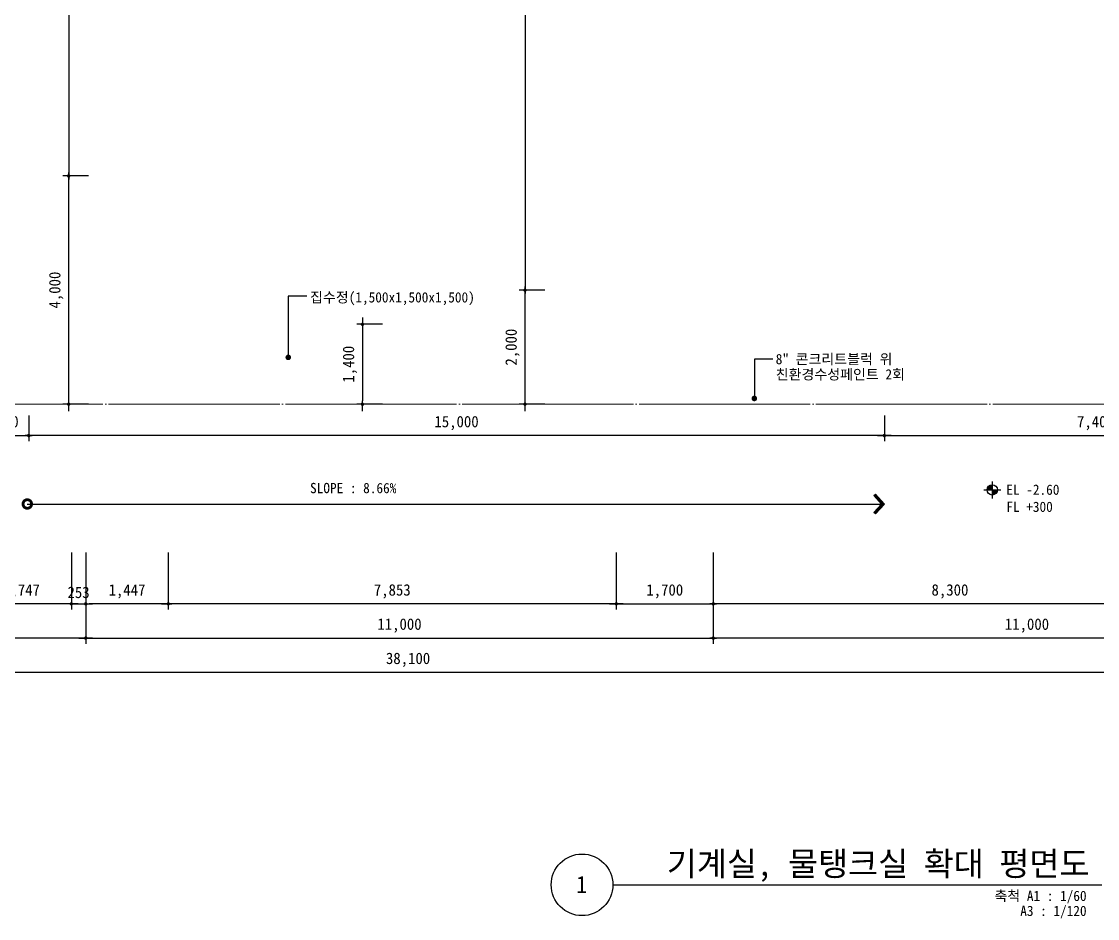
# Model space of a CAD drawing. Header units: inches. Extents: x 2004 to 150234, y 6875187 to 6994525.
# Drawn here: x 118232 to 137095, y 6963080 to 6978803 of the extents above; entities that cross this region are included whole.
import ezdxf
from ezdxf.enums import TextEntityAlignment as Align

# ---------------------------------------------------------------- set-up
doc = ezdxf.new("R2010")
doc.units = ezdxf.units.IN
doc.header["$MEASUREMENT"] = 0
doc.linetypes.add('CEN', pattern=[62, 60, -1, 0, -1])
doc.layers.get('0').update_dxf_attribs({"linetype": 'CONTINUOUS'})
for name, color, linetype, lineweight in [('A-AXIS-LINE', 1, 'CEN', 15), ('A-DIMS', 7, 'CONTINUOUS', 25), ('A-MKXS-LEAD', 7, 'CONTINUOUS', 25), ('A-XXXX-SYMB', 7, 'CONTINUOUS', 25), ('A-XXXX-TXT1', 3, 'CONTINUOUS', 25), ('A-XXXX-TXT2', 3, 'CONTINUOUS', 25)]:
    doc.layers.add(name, color=color, linetype=linetype, lineweight=lineweight)
doc.styles.add('HY울릉도L', font='H2GTRE.TTF')
doc.styles.add('돋움체', font='')
doc.styles.get('돋움체').set_extended_font_data('DotumChe')
doc.dimstyles.new('CDIM', dxfattribs={"dimtxt": 2, "dimasz": 0.6, "dimexe": 1, "dimexo": 1, "dimgap": 1, "dimtad": 1, "dimdec": 0, "dimrnd": 0.5, "dimzin": 0, "dimdsep": 32, "dimlunit": 6, "dimtxsty": 'HY울릉도L', "dimblk1": '_CIDOT', "dimblk2": '_CIDOT', "dimsah": 1, "dimcen": 4.5, "dimclrd": 2, "dimclre": 2, "dimclrt": 7, "dimadec": 0, "dimazin": 0, "dimtfac": 1, "dimtdec": 0, "dimtix": 1, "dimtmove": 2, "dimatfit": 1, "dimldrblk": '_CIDOT', "dimfxl": 1, "dimtolj": 1, "dimtzin": 0, "dimlwd": -1, "dimarcsym": 0})

# ---------------------------------------------------------------- blocks, each defined once
blk = doc.blocks.new('_CIDOT')
at = {"color": 0, "linetype": 'ByBlock'}
blk.add_line((2, 0), (-1, 0), dxfattribs=at)
at = {"color": 0, "linetype": 'ByBlock', "const_width": 0.5}
blk.add_lwpolyline([(-0.25, 0, 1), (0.25, 0, 1)], format="xyb", close=True, dxfattribs=at)
blk = doc.blocks.new('*D186')
at = {"layer": 'A-DIMS', "lineweight": -2, "transparency": 16777216}
for p, q in [((105959, 6969495), (105959, 6967295)), ((144059, 6969495), (144059, 6967295))]:
    blk.add_line(p, q, dxfattribs=at)
at = {"layer": 'A-DIMS', "transparency": 16777216}
blk.add_line((106019, 6967395), (143999, 6967395), dxfattribs=at)
at = {"layer": 'A-DIMS', "transparency": 16777216, "xscale": 60, "yscale": 60, "zscale": 60, "rotation": 180}
blk.add_blockref('_CIDOT', (105959, 6967395), dxfattribs=at)
at = {"layer": 'A-DIMS', "transparency": 16777216, "xscale": 60, "yscale": 60, "zscale": 60}
blk.add_blockref('_CIDOT', (144059, 6967395), dxfattribs=at)
at = {"layer": 'A-DIMS', "color": 3, "transparency": 16777216, "insert": (125009, 6967614), "char_height": 200, "attachment_point": 5, "style": '돋움체'}
blk.add_mtext('\\A1;38,100', dxfattribs=at)
blk = doc.blocks.new('*D187')
at = {"layer": 'A-DIMS', "lineweight": -2, "transparency": 16777216}
for p, q in [((119359, 6969495), (119359, 6967895)), ((130359, 6969495), (130359, 6967895))]:
    blk.add_line(p, q, dxfattribs=at)
at = {"layer": 'A-DIMS', "transparency": 16777216}
blk.add_line((119419, 6967995), (130299, 6967995), dxfattribs=at)
at = {"layer": 'A-DIMS', "transparency": 16777216, "xscale": 60, "yscale": 60, "zscale": 60, "rotation": 180}
blk.add_blockref('_CIDOT', (119359, 6967995), dxfattribs=at)
at = {"layer": 'A-DIMS', "transparency": 16777216, "xscale": 60, "yscale": 60, "zscale": 60}
blk.add_blockref('_CIDOT', (130359, 6967995), dxfattribs=at)
at = {"layer": 'A-DIMS', "color": 3, "transparency": 16777216, "insert": (124859, 6968214), "char_height": 200, "attachment_point": 5, "style": '돋움체'}
blk.add_mtext('\\A1;11,000', dxfattribs=at)
blk = doc.blocks.new('*D189')
at = {"layer": 'A-DIMS', "lineweight": -2, "transparency": 16777216}
for p, q in [((119106, 6969495), (119106, 6968495)), ((119359, 6969495), (119359, 6968495))]:
    blk.add_line(p, q, dxfattribs=at)
at = {"layer": 'A-DIMS', "transparency": 16777216}
for p, q in [((119046, 6968595), (118986, 6968595)), ((119106, 6968595), (119359, 6968595)), ((119419, 6968595), (119479, 6968595))]:
    blk.add_line(p, q, dxfattribs=at)
at = {"layer": 'A-DIMS', "transparency": 16777216, "xscale": 60, "yscale": 60, "zscale": 60}
blk.add_blockref('_CIDOT', (119106, 6968595), dxfattribs=at)
at = {"layer": 'A-DIMS', "transparency": 16777216, "xscale": 60, "yscale": 60, "zscale": 60, "rotation": 180}
blk.add_blockref('_CIDOT', (119359, 6968595), dxfattribs=at)
at = {"layer": 'A-DIMS', "color": 3, "transparency": 16777216, "insert": (119232, 6968795), "char_height": 200, "attachment_point": 5, "style": '돋움체'}
blk.add_mtext('\\A1;253', dxfattribs=at)
blk = doc.blocks.new('*D190')
at = {"layer": 'A-DIMS', "lineweight": -2, "transparency": 16777216}
for p, q in [((106359, 6969495), (106359, 6967895)), ((119359, 6969495), (119359, 6967895))]:
    blk.add_line(p, q, dxfattribs=at)
at = {"layer": 'A-DIMS', "transparency": 16777216}
blk.add_line((119299, 6967995), (106419, 6967995), dxfattribs=at)
at = {"layer": 'A-DIMS', "transparency": 16777216, "xscale": 60, "yscale": 60, "zscale": 60, "rotation": 180}
blk.add_blockref('_CIDOT', (106359, 6967995), dxfattribs=at)
at = {"layer": 'A-DIMS', "transparency": 16777216, "xscale": 60, "yscale": 60, "zscale": 60}
blk.add_blockref('_CIDOT', (119359, 6967995), dxfattribs=at)
at = {"layer": 'A-DIMS', "color": 3, "transparency": 16777216, "insert": (112859, 6968214), "char_height": 200, "attachment_point": 5, "style": '돋움체'}
blk.add_mtext('\\A1;13,000', dxfattribs=at)
blk = doc.blocks.new('*D191')
at = {"layer": 'A-DIMS', "lineweight": -2, "transparency": 16777216}
for p, q in [((130359, 6969495), (130359, 6967895)), ((141359, 6969495), (141359, 6967895))]:
    blk.add_line(p, q, dxfattribs=at)
at = {"layer": 'A-DIMS', "transparency": 16777216}
blk.add_line((141299, 6967995), (130419, 6967995), dxfattribs=at)
at = {"layer": 'A-DIMS', "transparency": 16777216, "xscale": 60, "yscale": 60, "zscale": 60, "rotation": 180}
blk.add_blockref('_CIDOT', (130359, 6967995), dxfattribs=at)
at = {"layer": 'A-DIMS', "transparency": 16777216, "xscale": 60, "yscale": 60, "zscale": 60}
blk.add_blockref('_CIDOT', (141359, 6967995), dxfattribs=at)
at = {"layer": 'A-DIMS', "color": 3, "transparency": 16777216, "insert": (135859, 6968214), "char_height": 200, "attachment_point": 5, "style": '돋움체'}
blk.add_mtext('\\A1;11,000', dxfattribs=at)
blk = doc.blocks.new('*D195')
at = {"layer": 'A-DIMS', "lineweight": -2, "transparency": 16777216}
for p, q in [((130359, 6969495), (130359, 6968495)), ((138659, 6969495), (138659, 6968495))]:
    blk.add_line(p, q, dxfattribs=at)
at = {"layer": 'A-DIMS', "transparency": 16777216}
blk.add_line((138599, 6968595), (130419, 6968595), dxfattribs=at)
at = {"layer": 'A-DIMS', "transparency": 16777216, "xscale": 60, "yscale": 60, "zscale": 60, "rotation": 180}
blk.add_blockref('_CIDOT', (130359, 6968595), dxfattribs=at)
at = {"layer": 'A-DIMS', "transparency": 16777216, "xscale": 60, "yscale": 60, "zscale": 60}
blk.add_blockref('_CIDOT', (138659, 6968595), dxfattribs=at)
at = {"layer": 'A-DIMS', "color": 3, "transparency": 16777216, "insert": (134509, 6968814), "char_height": 200, "attachment_point": 5, "style": '돋움체'}
blk.add_mtext('\\A1;8,300', dxfattribs=at)
blk = doc.blocks.new('*D196')
at = {"layer": 'A-DIMS', "lineweight": -2, "transparency": 16777216}
for p, q in [((128659, 6969495), (128659, 6968495)), ((130359, 6969495), (130359, 6968495))]:
    blk.add_line(p, q, dxfattribs=at)
at = {"layer": 'A-DIMS', "transparency": 16777216}
blk.add_line((128719, 6968595), (130299, 6968595), dxfattribs=at)
at = {"layer": 'A-DIMS', "transparency": 16777216, "xscale": 60, "yscale": 60, "zscale": 60, "rotation": 180}
blk.add_blockref('_CIDOT', (128659, 6968595), dxfattribs=at)
at = {"layer": 'A-DIMS', "transparency": 16777216, "xscale": 60, "yscale": 60, "zscale": 60}
blk.add_blockref('_CIDOT', (130359, 6968595), dxfattribs=at)
at = {"layer": 'A-DIMS', "color": 3, "transparency": 16777216, "insert": (129509, 6968814), "char_height": 200, "attachment_point": 5, "style": '돋움체'}
blk.add_mtext('\\A1;1,700', dxfattribs=at)
blk = doc.blocks.new('*D197')
at = {"layer": 'A-DIMS', "lineweight": -2, "transparency": 16777216}
for p, q in [((120806, 6969495), (120806, 6968495)), ((128659, 6969495), (128659, 6968495))]:
    blk.add_line(p, q, dxfattribs=at)
at = {"layer": 'A-DIMS', "transparency": 16777216}
blk.add_line((128599, 6968595), (120866, 6968595), dxfattribs=at)
at = {"layer": 'A-DIMS', "transparency": 16777216, "xscale": 60, "yscale": 60, "zscale": 60, "rotation": 180}
blk.add_blockref('_CIDOT', (120806, 6968595), dxfattribs=at)
at = {"layer": 'A-DIMS', "transparency": 16777216, "xscale": 60, "yscale": 60, "zscale": 60}
blk.add_blockref('_CIDOT', (128659, 6968595), dxfattribs=at)
at = {"layer": 'A-DIMS', "color": 3, "transparency": 16777216, "insert": (124732, 6968814), "char_height": 200, "attachment_point": 5, "style": '돋움체'}
blk.add_mtext('\\A1;7,853', dxfattribs=at)
blk = doc.blocks.new('*D201')
at = {"layer": 'A-DIMS', "lineweight": -2, "transparency": 16777216}
for p, q in [((119359, 6969495), (119359, 6968495)), ((120806, 6969495), (120806, 6968495))]:
    blk.add_line(p, q, dxfattribs=at)
at = {"layer": 'A-DIMS', "transparency": 16777216}
blk.add_line((120746, 6968595), (119419, 6968595), dxfattribs=at)
at = {"layer": 'A-DIMS', "transparency": 16777216, "xscale": 60, "yscale": 60, "zscale": 60, "rotation": 180}
blk.add_blockref('_CIDOT', (119359, 6968595), dxfattribs=at)
at = {"layer": 'A-DIMS', "transparency": 16777216, "xscale": 60, "yscale": 60, "zscale": 60}
blk.add_blockref('_CIDOT', (120806, 6968595), dxfattribs=at)
at = {"layer": 'A-DIMS', "color": 3, "transparency": 16777216, "insert": (120082, 6968814), "char_height": 200, "attachment_point": 5, "style": '돋움체'}
blk.add_mtext('\\A1;1,447', dxfattribs=at)
blk = doc.blocks.new('*D202')
at = {"layer": 'A-DIMS', "lineweight": -2, "transparency": 16777216}
for p, q in [((117359, 6969495), (117359, 6968495)), ((119106, 6969495), (119106, 6968495))]:
    blk.add_line(p, q, dxfattribs=at)
at = {"layer": 'A-DIMS', "transparency": 16777216}
blk.add_line((119046, 6968595), (117419, 6968595), dxfattribs=at)
at = {"layer": 'A-DIMS', "transparency": 16777216, "xscale": 60, "yscale": 60, "zscale": 60, "rotation": 180}
blk.add_blockref('_CIDOT', (117359, 6968595), dxfattribs=at)
at = {"layer": 'A-DIMS', "transparency": 16777216, "xscale": 60, "yscale": 60, "zscale": 60}
blk.add_blockref('_CIDOT', (119106, 6968595), dxfattribs=at)
at = {"layer": 'A-DIMS', "color": 3, "transparency": 16777216, "insert": (118232, 6968814), "char_height": 200, "attachment_point": 5, "style": '돋움체'}
blk.add_mtext('\\A1;1,747', dxfattribs=at)
blk = doc.blocks.new('*D207')
at = {"layer": 'A-DIMS', "lineweight": -2, "transparency": 16777216}
for p, q in [((119409, 6987795), (118959, 6987795)), ((119409, 6976095), (118959, 6976095))]:
    blk.add_line(p, q, dxfattribs=at)
at = {"layer": 'A-DIMS', "transparency": 16777216}
blk.add_line((119059, 6987735), (119059, 6976155), dxfattribs=at)
at = {"layer": 'A-DIMS', "transparency": 16777216, "xscale": 60, "yscale": 60, "zscale": 60}
for p, rotation in [((119059, 6987795), 90), ((119059, 6976095), 270)]:
    blk.add_blockref('_CIDOT', p, dxfattribs=dict(at, rotation=rotation))
at = {"layer": 'A-DIMS', "color": 3, "transparency": 16777216, "insert": (118840, 6981945), "char_height": 200, "attachment_point": 5, "rotation": 90, "style": '돋움체'}
blk.add_mtext('\\A1;11,700', dxfattribs=at)
blk = doc.blocks.new('*D209')
at = {"layer": 'A-DIMS', "lineweight": -2, "transparency": 16777216}
for p, q in [((119409, 6976095), (118959, 6976095)), ((119409, 6972095), (118959, 6972095))]:
    blk.add_line(p, q, dxfattribs=at)
at = {"layer": 'A-DIMS', "transparency": 16777216}
blk.add_line((119059, 6972155), (119059, 6976035), dxfattribs=at)
at = {"layer": 'A-DIMS', "transparency": 16777216, "xscale": 60, "yscale": 60, "zscale": 60}
for p, rotation in [((119059, 6976095), 90), ((119059, 6972095), 270)]:
    blk.add_blockref('_CIDOT', p, dxfattribs=dict(at, rotation=rotation))
at = {"layer": 'A-DIMS', "color": 3, "transparency": 16777216, "insert": (118840, 6974095), "char_height": 200, "attachment_point": 5, "rotation": 90, "style": '돋움체'}
blk.add_mtext('\\A1;4,000', dxfattribs=at)
blk = doc.blocks.new('*D210')
at = {"layer": 'A-DIMS', "lineweight": -2, "transparency": 16777216}
for p, q in [((124559, 6973495), (124109, 6973495)), ((124559, 6972095), (124109, 6972095))]:
    blk.add_line(p, q, dxfattribs=at)
at = {"layer": 'A-DIMS', "transparency": 16777216}
blk.add_line((124209, 6973435), (124209, 6972155), dxfattribs=at)
at = {"layer": 'A-DIMS', "transparency": 16777216, "xscale": 60, "yscale": 60, "zscale": 60}
for p, rotation in [((124209, 6973495), 90), ((124209, 6972095), 270)]:
    blk.add_blockref('_CIDOT', p, dxfattribs=dict(at, rotation=rotation))
at = {"layer": 'A-DIMS', "color": 3, "transparency": 16777216, "insert": (123990, 6972795), "char_height": 200, "attachment_point": 5, "rotation": 90, "style": '돋움체'}
blk.add_mtext('\\A1;1,400', dxfattribs=at)
blk = doc.blocks.new('*D217')
at = {"layer": 'A-DIMS', "lineweight": -2, "transparency": 16777216}
for p, q in [((133359, 6971895), (133359, 6971445)), ((140759, 6971895), (140759, 6971445))]:
    blk.add_line(p, q, dxfattribs=at)
at = {"layer": 'A-DIMS', "transparency": 16777216}
blk.add_line((133419, 6971545), (140699, 6971545), dxfattribs=at)
at = {"layer": 'A-DIMS', "transparency": 16777216, "xscale": 60, "yscale": 60, "zscale": 60, "rotation": 180}
blk.add_blockref('_CIDOT', (133359, 6971545), dxfattribs=at)
at = {"layer": 'A-DIMS', "transparency": 16777216, "xscale": 60, "yscale": 60, "zscale": 60}
blk.add_blockref('_CIDOT', (140759, 6971545), dxfattribs=at)
at = {"layer": 'A-DIMS', "color": 3, "transparency": 16777216, "insert": (137059, 6971764), "char_height": 200, "attachment_point": 5, "style": '돋움체'}
blk.add_mtext('\\A1;7,400', dxfattribs=at)
blk = doc.blocks.new('*D218')
at = {"layer": 'A-DIMS', "lineweight": -2, "transparency": 16777216}
for p, q in [((118359, 6971895), (118359, 6971445)), ((133359, 6971895), (133359, 6971445))]:
    blk.add_line(p, q, dxfattribs=at)
at = {"layer": 'A-DIMS', "transparency": 16777216}
blk.add_line((133299, 6971545), (118419, 6971545), dxfattribs=at)
at = {"layer": 'A-DIMS', "transparency": 16777216, "xscale": 60, "yscale": 60, "zscale": 60, "rotation": 180}
blk.add_blockref('_CIDOT', (118359, 6971545), dxfattribs=at)
at = {"layer": 'A-DIMS', "transparency": 16777216, "xscale": 60, "yscale": 60, "zscale": 60}
blk.add_blockref('_CIDOT', (133359, 6971545), dxfattribs=at)
at = {"layer": 'A-DIMS', "color": 3, "transparency": 16777216, "insert": (125859, 6971764), "char_height": 200, "attachment_point": 5, "style": '돋움체'}
blk.add_mtext('\\A1;15,000', dxfattribs=at)
blk = doc.blocks.new('*D219')
at = {"layer": 'A-DIMS', "lineweight": -2, "transparency": 16777216}
for p, q in [((117359, 6971895), (117359, 6971445)), ((118359, 6971895), (118359, 6971445))]:
    blk.add_line(p, q, dxfattribs=at)
at = {"layer": 'A-DIMS', "transparency": 16777216}
blk.add_line((117419, 6971545), (118299, 6971545), dxfattribs=at)
at = {"layer": 'A-DIMS', "transparency": 16777216, "xscale": 60, "yscale": 60, "zscale": 60, "rotation": 180}
blk.add_blockref('_CIDOT', (117359, 6971545), dxfattribs=at)
at = {"layer": 'A-DIMS', "transparency": 16777216, "xscale": 60, "yscale": 60, "zscale": 60}
blk.add_blockref('_CIDOT', (118359, 6971545), dxfattribs=at)
at = {"layer": 'A-DIMS', "color": 3, "transparency": 16777216, "insert": (117859, 6971764), "char_height": 200, "attachment_point": 5, "style": '돋움체'}
blk.add_mtext('\\A1;1,000', dxfattribs=at)
blk = doc.blocks.new('ARROW')
blk.add_lwpolyline([(0, 0.87), (0.74, 0), (0, -0.87), (0.15, -1), (1, 0), (0.15, 1)], close=True)
for points in [[(0, 0.87), (0.15, 1), (0.74, 0), (1, 0)], [(0.74, 0), (1, 0), (0, -0.87), (0.15, -1)]]:
    blk.add_solid(points)
blk = doc.blocks.new('*D350')
at = {"layer": 'A-DIMS', "lineweight": -2, "transparency": 16777216}
for p, q in [((127409, 6987795), (126959, 6987795)), ((127409, 6974095), (126959, 6974095))]:
    blk.add_line(p, q, dxfattribs=at)
at = {"layer": 'A-DIMS', "transparency": 16777216}
blk.add_line((127059, 6987735), (127059, 6974155), dxfattribs=at)
at = {"layer": 'A-DIMS', "transparency": 16777216, "xscale": 60, "yscale": 60, "zscale": 60}
for p, rotation in [((127059, 6987795), 90), ((127059, 6974095), 270)]:
    blk.add_blockref('_CIDOT', p, dxfattribs=dict(at, rotation=rotation))
at = {"layer": 'A-DIMS', "color": 3, "transparency": 16777216, "insert": (126840, 6980945), "char_height": 200, "attachment_point": 5, "rotation": 90, "style": '돋움체'}
blk.add_mtext('\\A1;13,700', dxfattribs=at)
blk = doc.blocks.new('*D352')
at = {"layer": 'A-DIMS', "lineweight": -2, "transparency": 16777216}
for p, q in [((127409, 6974095), (126959, 6974095)), ((127409, 6972095), (126959, 6972095))]:
    blk.add_line(p, q, dxfattribs=at)
at = {"layer": 'A-DIMS', "transparency": 16777216}
blk.add_line((127059, 6972155), (127059, 6974035), dxfattribs=at)
at = {"layer": 'A-DIMS', "transparency": 16777216, "xscale": 60, "yscale": 60, "zscale": 60}
for p, rotation in [((127059, 6974095), 90), ((127059, 6972095), 270)]:
    blk.add_blockref('_CIDOT', p, dxfattribs=dict(at, rotation=rotation))
at = {"layer": 'A-DIMS', "color": 3, "transparency": 16777216, "insert": (126840, 6973095), "char_height": 200, "attachment_point": 5, "rotation": 90, "style": '돋움체'}
blk.add_mtext('\\A1;2,000', dxfattribs=at)

msp = doc.modelspace()

# ---------------------------------------------------------------- hatches: boundary and pattern name
at = {"layer": 'A-XXXX-SYMB'}
h = msp.add_hatch(color=256, dxfattribs=at)
h.paths.add_polyline_path([(135251, 6970682.4, 0.4142136), (135161, 6970592.4), (135251, 6970592.4)])
h.paths.add_polyline_path([(135341, 6970592.4), (135251, 6970592.4), (135251, 6970502.4, 0.4142136)])

# ---------------------------------------------------------------- linework, layer by layer
for points in [[(123234.7, 6973985.8), (122909, 6973985.8), (122909, 6972945.3)], [(131405.4, 6972885.7), (131079.7, 6972885.7), (131079.7, 6972195.3)]]:
    msp.add_lwpolyline(points)
at = {"layer": 'A-AXIS-LINE', "ltscale": 50}
msp.add_line((144459, 6972095.3), (105559, 6972095.3), dxfattribs=at)
at = {"layer": 'A-MKXS-LEAD', "const_width": 48}
for points in [[(122884.1, 6972913.3, -1), (122933.9, 6972918.3, -1)], [(131054.8, 6972197.8, 1), (131104.6, 6972192.8, 1)]]:
    msp.add_lwpolyline(points, format="xyb", close=True, dxfattribs=at)
at = {"layer": 'A-XXXX-SYMB'}
for p, q in [((135251, 6970742.4), (135251, 6970442.4)), ((135101, 6970592.4), (135401, 6970592.4)), ((128598.9, 6963669.9), (137169.4, 6963669.9))]:
    msp.add_line(p, q, dxfattribs=at)
at = {"layer": 'A-XXXX-SYMB', "const_width": 150}
msp.add_lwpolyline([(118334, 6970370.3, 1), (118334, 6970320.3, 1)], format="xyb", close=True, dxfattribs=at)
at = {"layer": 'A-XXXX-SYMB'}
msp.add_lwpolyline([(118334, 6970345.3), (133359, 6970345.3)], dxfattribs=at)
for centre, radius in [((135251, 6970592.4), 90), ((128058.9, 6963669.9), 540)]:
    msp.add_circle(centre, radius, dxfattribs=at)

# ---------------------------------------------------------------- block references
at = {"layer": 'A-XXXX-SYMB', "xscale": -183.0041772266853, "yscale": 172.3206394866578, "zscale": 183.0041772266853, "rotation": 180}
msp.add_blockref('ARROW', (133176, 6970345.3), dxfattribs=at)

# ---------------------------------------------------------------- texts
at = {"layer": 'A-XXXX-TXT1', "style": '돋움체'}
msp.add_text('기계실, 물탱크실 확대 평면도', height=420, dxfattribs=at).set_placement((136955, 6963703.8), align=Align.BOTTOM_RIGHT)
msp.add_text('1', height=300, dxfattribs=at).set_placement((128051.9, 6963676.3), align=Align.MIDDLE)
for s, p in [('축척 A1 : 1/60', (136904.4, 6963566.5)), ('A3 : 1/120', (136904.4, 6963303.8))]:
    msp.add_text(s, height=180, dxfattribs=at).set_placement(p, align=Align.TOP_RIGHT)
at = {"layer": 'A-XXXX-TXT2', "style": '돋움체'}
for s, p in [('집수정(1,500x1,500x1,500)', (123291.1, 6973968.2)), ('8" 콘크리트블럭 위', (131454.3, 6972885.7)), ('친환경수성페인트 2회', (131454.3, 6972618.1)), ('SLOPE : 8.66%%%', (123291.1, 6970625.2)), ('EL -2.60', (135497.3, 6970596.6)), ('FL +300', (135497.3, 6970296.6))]:
    msp.add_text(s, height=180, dxfattribs=at).set_placement(p, align=Align.MIDDLE_LEFT)

# ---------------------------------------------------------------- dimensions: what is measured, and where the dimension line sits
at = {"layer": 'A-DIMS'}
for base, p1, p2, angle, picture, middle in [((119059, 6976095.3), (119509, 6987795.3), (119509, 6976095.3), 270, '*D207', (118840, 6981945.3)), ((127059, 6974095.3), (127509, 6987795.3), (127509, 6974095.3), 270, '*D350', (126840, 6980945.3)), ((119059, 6976095.3), (119509, 6972095.3), (119509, 6976095.3), 90, '*D209', (118840, 6974095.3)), ((127059, 6974095.3), (127509, 6972095.3), (127509, 6974095.3), 90, '*D352', (126840, 6973095.3)), ((124209, 6972095.3), (124659, 6973495.3), (124659, 6972095.3), 270, '*D210', (123990, 6972795.3)), ((118359, 6971545.3), (133359, 6971995.3), (118359, 6971995.3), 180, '*D218', (125859, 6971764.3)), ((106359, 6967995.3), (119359, 6969595.3), (106359, 6969595.3), 180, '*D190', (112859, 6968214.3)), ((119359, 6968595.3), (119105.9, 6969595.3), (119359, 6969595.3), 180, '*D189', (119232.5, 6968795.4)), ((120805.9, 6968595.3), (128659, 6969595.3), (120805.9, 6969595.3), 180, '*D197', (124732.5, 6968814.3)), ((130359, 6967995.3), (141359, 6969595.3), (130359, 6969595.3), 180, '*D191', (135859, 6968214.3)), ((130359, 6968595.3), (138659, 6969595.3), (130359, 6969595.3), 180, '*D195', (134509, 6968814.3))]:
    dim = msp.add_linear_dim(base=base, p1=p1, p2=p2, angle=angle, dimstyle='CDIM', override={"dimscale": 100, "dimtxsty": '돋움체', "dimclrd": 256, "dimclre": 256, "dimclrt": 3}, dxfattribs=at)
    dim.commit()
    dim.dimension.update_dxf_attribs({"geometry": picture, "text_midpoint": middle})
for base, p1, p2, picture, middle in [((118359, 6971545.3), (117359, 6971995.3), (118359, 6971995.3), '*D219', (117859, 6971764.3)), ((140759, 6971545.3), (133359, 6971995.3), (140759, 6971995.3), '*D217', (137059, 6971764.3)), ((144059, 6967395.3), (105959, 6969595.3), (144059, 6969595.3), '*D186', (125009, 6967614.3)), ((117359, 6968595.3), (119105.9, 6969595.3), (117359, 6969595.3), '*D202', (118232.5, 6968814.3)), ((130359, 6967995.3), (119359, 6969595.3), (130359, 6969595.3), '*D187', (124859, 6968214.3)), ((119359, 6968595.3), (120805.9, 6969595.3), (119359, 6969595.3), '*D201', (120082.5, 6968814.3)), ((130359, 6968595.3), (128659, 6969595.3), (130359, 6969595.3), '*D196', (129509, 6968814.3))]:
    dim = msp.add_linear_dim(base=base, p1=p1, p2=p2, dimstyle='CDIM', override={"dimscale": 100, "dimtxsty": '돋움체', "dimclrd": 256, "dimclre": 256, "dimclrt": 3}, dxfattribs=at)
    dim.commit()
    dim.dimension.update_dxf_attribs({"geometry": picture, "text_midpoint": middle})

doc.saveas('drawing.dxf')
